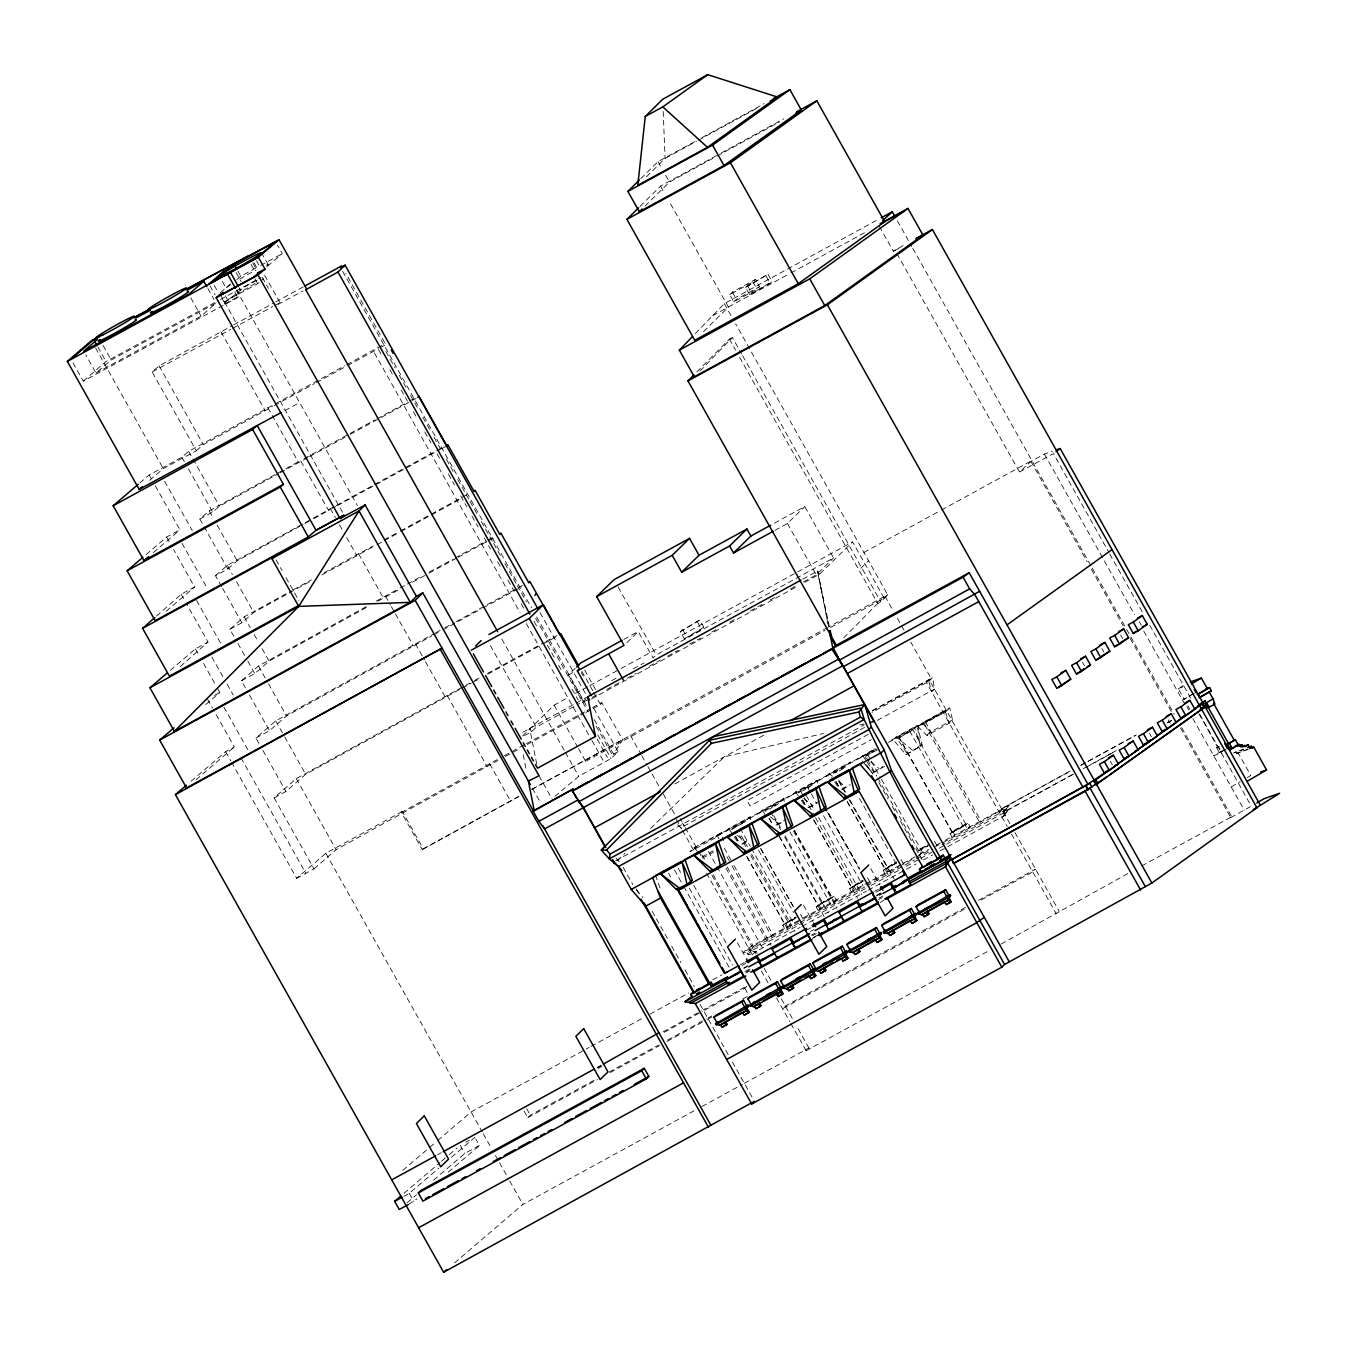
<?xml version="1.0" encoding="UTF-8"?>
<svg xmlns="http://www.w3.org/2000/svg" width="1347" height="1347" viewBox="0 0 1347 1347"><rect width="100%" height="100%" fill="white"/><g stroke="black" fill="none" stroke-linecap="round" stroke-linejoin="round"><path stroke-width="0.75" stroke-dasharray="5 3.75" d="M1003.549 812.561L1008.987 805.422L1003.549 812.561L1004.357 814.026L1002.437 817.932L1007.674 810.793L1006.849 809.328L942.142 844.721M593.168 708.505L600.493 704.498L601.739 702.528L622.651 739.789L613.592 754.135L594.078 719.382M695.271 333.635L724.282 303.647L879.338 218.837M699.969 370.997L732.398 337.474L741.608 353.874M739.638 357.342L877.756 603.473L880.753 601.823L887.622 594.717L735.58 323.785M696.854 371.94L729.4 339.107L732.398 337.474M843.727 637.788L881.746 599.432M640.802 178.646L658.01 161.657L694.631 141.654M646.408 176.844L665.081 158.424L696.416 141.317M640.078 206.344L660.569 186.105L719.399 153.996M645.061 206.108L669.442 182.047L715.24 157.043M703.555 331.598L728.424 307.032L789.106 273.912M729.737 294.623L732.347 292.08L755.499 279.418L759.556 286.658L756.947 289.201L733.795 301.863L729.737 294.623L752.889 281.961L755.499 279.418M745.514 287.399L767.992 274.266L772.05 281.506L770.114 283.392L749.572 294.639L745.514 287.399L767.992 274.266M733.795 301.863L736.405 299.32L759.556 286.658M749.572 294.639L772.05 281.506M401.355 812.409L402.298 811.483L423.211 848.745L422.268 849.671L401.355 812.409L502.482 756.728M583.302 701.417L568.434 674.948L575.236 668.314M522.518 736.034L554.105 705.138L568.367 697.325M524.522 735.58L531.526 731.741L536.207 727.178L579.665 703.403M626.86 642.62L638.225 631.507L653.076 657.993L656.208 654.928L833.574 557.911L804.765 506.556L772.437 524.252M586.012 698.773L581.433 703.252L588.69 699.278M592.326 697.291L599.567 693.368M774.862 530.381L787.439 523.512L804.765 506.556M680.302 631.608L699.8 619.957L703.858 627.18L701.602 629.403L684.36 638.832L680.302 631.608L699.8 619.957M684.36 638.832L703.858 627.18M578.553 748.679L585.676 761.375L588.908 758.209M554.897 796.397L578.772 776.226L611.016 758.58L618.088 751.677L592.427 705.946M803.401 581.887L816.248 574.849L833.574 557.911M804.765 582.291L819.481 574.243L852.584 541.881L884.154 598.119L826.738 629.52M860.784 568.316L868.546 560.722M884.154 598.119L887.622 594.717L829.651 626.439M677.76 824.701L681.531 828.674L684.31 825.964L864.572 727.38M721.47 832.648L694.126 847.6L689.9 851.742L717.244 836.773L721.47 832.648L723.322 840.747M693.335 849.721L696.113 847.01L875.516 748.881M725.932 831.284L728.727 828.557L750.111 816.854L751.054 820.828M747.316 819.599L750.111 816.854L750.582 821.03M759.405 812.982L762.2 810.254L783.584 798.552L784.526 802.526M780.789 801.28L783.584 798.552L784.055 802.711M792.878 794.663L795.673 791.935L817.04 780.25L817.999 784.223M814.262 782.977L817.04 780.25L817.528 784.409M826.351 776.36L829.146 773.633L850.513 761.931L847.734 764.675M928.841 681.313L932.73 677.49L934.464 689.142L931.686 691.853L928.841 681.313L871.997 712.395M859.824 758.058L875.079 748.511M918.166 726.875L922.392 722.75L949.736 707.798L952.531 719.938L949.096 723.272L926.955 735.395L918.166 726.875L945.51 711.923L949.736 707.798M862.349 761.038L872.502 773.01L882.706 766.46M945.106 711.334L923.84 723.053L979.656 822.512L940.795 843.761M524.118 1111.09L527.788 1117.64L530.297 1115.181L596.233 1079.115M943.489 712.9L946.268 710.189L888.397 741.843M905.959 754.69L922.207 745.194L917.459 725.326L896.092 737.011L893.297 739.739L905.959 754.69L922.207 745.194M926.955 735.395L930.373 732.044L952.531 719.938M798.518 923.267L750.397 949.601L747.08 952.834L743.241 952.413L747.013 948.726L801.6 918.873M747.08 952.834L747.905 954.299L751.222 951.066L869.32 886.461M752.283 954.77L755.061 952.043L800.034 927.443M732.01 865.801L771.578 936.317L772.976 934.953L733.391 864.437M785.318 922.762L787.473 926.601L784.88 929.127L782.725 925.288L795.488 917.189M818.791 904.443L820.946 908.299L818.353 910.825L816.198 906.986L818.791 904.443L834.046 896.109L836.201 899.948L833.608 902.473M834.046 896.109L816.198 906.986M704.548 1010.267L744.84 988.227L747.349 985.768L703.387 1009.812M852.247 886.141L854.402 889.98L851.826 892.505L849.671 888.666L862.434 880.584M885.72 867.838L887.875 871.677L885.299 874.203L883.144 870.364L895.907 862.265M918.772 855.901L921.348 853.375L919.193 849.536L927.679 844.889M952.666 831.217L954.821 835.056L952.228 837.598L950.073 833.759L952.666 831.217L967.921 822.882L970.076 826.721L967.5 829.247L965.344 825.408L967.921 822.882M979.656 822.512L1002.084 809.648L929.262 679.881L926.483 682.592L1007.219 826.469M1070.09 771.073L1001.596 808.756L1069.552 771.578M1002.084 809.648L999.306 812.359L1005.216 809.126M1004.357 814.026L1007.674 810.793L946.655 844.165M790.79 1023.383L806.129 1050.711L808.907 1048L796.7 1026.246M1001.107 944.062L1128.87 872.991M617.465 860.632L624.974 853.325M650.534 828.489L724.198 756.862L823.404 733.509M894.896 249.953L893.196 251.468L903.82 245.103M896.95 253.623L1019.511 472.039L1030.926 461.449L1044.413 454.074L1052.293 451.312M1180.494 727.986L1230.788 817.595L1231.747 816.72L1181.386 726.993M1198.914 713.691L1217.722 747.215L1219.237 746.204M156.488 616.084L181.205 594.246L194.591 586.989L173.595 549.542M180.229 666.613L208.027 642.048L186.172 603.102M95.991 373.018L201.073 316.141L216.059 303.109L111.245 359.986L95.991 373.018L85.753 354.783M149.719 480.29L163.29 468.621L196.342 450.706L152.144 371.957L159.114 365.913L231.92 325.839M139.785 483.001L149.18 474.969L181.912 457.239L188.664 451.363L344.933 365.626M196.342 450.706L203.313 444.645L272.464 406.575M221.565 586.551L215.453 575.674L227.811 568.973L199.827 519.033L209.189 510.917L300.549 460.556L328.567 510.479L335.841 506.506M199.811 519.066L212.674 512.079L219.443 506.203L278.374 473.723M215.453 575.674L227.34 565.37L403.73 468.503M227.811 568.973L237.19 560.84L302.974 524.572M233.89 636.356L229.916 629.268L244.228 616.842L291.44 590.828M229.916 629.268L241.888 622.785L253.775 612.464L310.82 581.028M245.474 687.913L241.467 680.774L258.489 666.007L367.024 606.184M241.467 680.774L254.768 673.567L269.097 661.141L368.926 606.099M258.944 743.376L255.947 738.038L275.697 720.881L433.902 633.78M255.947 738.038L269.484 730.697L286.49 715.931L431.764 635.952M296.492 878.345L313.969 868.882L274.115 797.862L296.273 778.633L463.654 686.465M274.115 797.862L285.934 791.464L305.685 774.323L460.186 689.226M313.969 868.882L336.127 849.654L498.02 760.466M220.42 292.653L230.472 283.964M236.87 279.57L240.759 276.219L258.826 266.42M222.171 298.596L224.057 301.947L258.27 281.506M224.343 303.176L244.262 287.113L257.614 279.873M73.041 362.865L83.261 381.1L237.847 297.485L239.783 295.818L236.702 290.346M224.057 301.947L257.664 283.712L263.473 278.694M264.635 275.293L279.991 302.637L277.583 304.708L303.008 290.918M83.261 381.1L106.026 361.535L218.568 300.516M146.082 554.594L166.59 537.066L179.959 529.809L155.343 485.947M153.356 552.556L179.959 529.809M166.203 611.252L194.591 586.989M170.328 670.351L195.416 648.884L208.027 642.048M205.771 704.548L219.881 692.476L216.816 687.021M191.106 781.226L225.639 751.693L234.344 746.979L213.483 709.802M196.073 779.728L234.344 746.979M402.298 811.483L325.873 853.291L296.66 878.261L231.819 762.705M402.736 1170.408L428.161 1148.688M429.744 1147.324L436.108 1141.886M437.691 1140.539L471.046 1112.016L589.144 1047.427M404.016 1193.307L439.947 1162.596M441.513 1161.249L447.76 1155.911M449.326 1154.581L457.138 1147.897M403.78 1196.372L409.269 1193.391L438.937 1168.017M451.447 1157.342L474.868 1137.306M407.047 1202.82L416.425 1194.806M433.599 1180.107L464.85 1153.402L479.465 1145.489L475.794 1138.939M408.377 1204.538L416.981 1198.897M448.214 1172.193L479.465 1145.489M454.596 1262.829L522.905 1204.42L694.513 1110.568M267.43 266.251L282.314 253.674L277.533 245.171M845.209 767.319C846.488 764.894 824.044 778.819 836.706 772.302M789.275 921.651L784.695 923.823L791.598 919.378M822.748 903.349L818.168 905.521L825.071 901.076M794.376 830.375L832.076 897.573L825.172 902.019M856.221 885.03L851.641 887.218L858.544 882.756M889.693 866.727L885.114 868.899L892.017 864.454M923.166 848.425L918.587 850.597L925.49 846.152M956.623 830.106L952.043 832.294L958.963 827.833M952.043 832.294L899.055 737.87L910.521 730.983L912.963 729.906L965.951 824.33L959.047 828.792M742.433 843.424L748.814 839.686M775.906 825.105L785.958 819.363M808.032 807.661L819.431 801.061M841.488 789.359L849.233 784.762M774.592 806.213C792.457 794.612 748.174 820.239 772.185 807.594M808.065 787.911C825.93 776.31 781.647 801.936 805.641 789.291M843.643 768.329L839.114 770.972M877.116 750.026L865.599 756.172L877.049 749.286M796.229 917.677L791.699 920.321M863.174 881.056L858.645 883.716M896.647 862.754L892.101 865.397M1194.351 693.25L1184.181 699.177L1178.221 688.553L1183.306 685.589M1193.274 693.688L1183.373 699.463L1184.181 699.177M1225.989 749.42L1219.439 752.771L1216.594 747.703L1219.607 745.952M1221.83 750.902L1213.664 755.667L1221.544 752.906M1219.439 752.771L1225.45 749.269M1243.55 749.05L1233.768 752.922L1243.618 749.471M1235.67 751.811L1236.58 753.444L1249.814 748.494M1231.192 786.917L1240.116 781.715M1247.238 777.556L1250.807 775.485L1237.977 752.636M1230.788 817.595L1251.414 806.062M925.574 847.095L927.999 845.714M280.227 472.713L307.806 457.542M304.809 523.579L312.117 519.538M313.935 518.528L328.567 510.479M293.242 589.834L311.41 579.816M324.105 572.812L373.153 545.855M321.866 574.933L375.156 545.653M376.234 601.099L398.257 589.026M378.019 601.099L399.874 589.127M422.268 849.671L519.656 796.026M895.115 250.424L898.601 248.505M233.755 324.829L273.98 302.873M275.815 301.863L303.227 286.894M701.955 137.663L764.237 103.668M698.251 140.307L759.085 107.103M721.234 152.986L783.752 118.873M717.075 156.05L779.341 122.055M346.768 364.633L385.293 343.586M274.283 405.582L314.508 383.609M316.343 382.615L345.59 366.637M347.425 365.643L378.507 348.654M380.325 347.661L385.814 344.664L345.741 273.256M304.186 458.569L375.156 419.809M376.975 418.816L407.905 401.928M409.724 400.935L415.196 397.954M309.642 456.549L348.183 435.502M350.018 434.492L379.383 418.462M381.218 417.469L410.566 401.44M412.401 400.429L416.071 398.426M405.565 467.51L434.896 451.498M436.731 450.487L442.22 447.49M337.659 505.512L439.56 449.864M441.378 448.871L446.85 445.891M712.664 315.669L728.424 307.032L668.802 200.77M790.942 272.919L866.306 231.768M384.063 539.894L398.628 531.947M400.446 530.954L429.541 515.059M431.36 514.066L460.472 498.171M462.29 497.178L469.564 493.204M376.992 544.643L382.497 541.646M384.333 540.652L398.998 532.637M400.834 531.627L461.331 498.592M400.076 588.033L405.582 585.036M407.417 584.026L422.066 576.028M429.39 572.02L453.198 559.022M455.033 558.028L486.183 541.023M488.001 540.012L493.507 537.015M412.637 582.157L427.235 574.192M429.053 573.199L456.431 558.247M458.249 557.254L494.736 537.335M435.738 632.77L443.112 628.746M444.965 627.736L454.192 622.701M456.027 621.691L485.543 605.578M487.378 604.567L516.894 588.454M518.747 587.444L522.434 585.423M433.599 634.942L440.924 630.952M442.742 629.941L481.216 608.945M483.051 607.935L521.508 586.938M465.49 685.455L472.797 681.464M474.632 680.454L480.121 677.457M487.446 673.466L544.171 642.485M546.006 641.492L556.985 635.498M462.038 688.216L471.265 683.182M473.1 682.171L480.475 678.147M487.867 674.123L541.342 644.91M543.195 643.9L557.944 635.835M623.829 639.387L638.225 631.507M568.434 674.948L575.691 670.974M575.506 693.436L587.982 686.6M589.767 685.623L619.182 669.543M621.018 668.533L852.584 541.881M611.706 680.605L617.094 677.659M633.292 668.802L644.085 662.909M522.687 732.347L587.679 696.786M802.761 579.143L817.663 570.993L819.481 574.243M606.925 689.344L619.805 682.306M627.146 678.282L636.34 673.264M649.187 666.226L660.198 660.215M667.54 656.191L678.551 650.163M689.58 644.135L700.592 638.108M711.603 632.097L718.944 628.072M729.973 622.045L737.314 618.037M750.161 610.999L763.008 603.978M770.349 599.954L777.707 595.946M790.554 588.908L796.06 585.894M591.35 699.026L797.407 586.315M863.898 552.455L939.583 511.052M941.435 510.042L1031.886 460.573M504.334 755.718L524.539 744.672M526.391 743.679L590.71 708.539M592.545 707.545L601.739 702.528M505.327 756.475L519.976 748.477M527.3 744.47L584.026 713.489M585.844 712.496L591.333 709.499M423.211 848.745L518.561 796.582M531.392 789.561L827.799 627.449M532.402 789.073L622.651 739.789M585.676 761.375L824.903 630.531M613.592 754.135L618.088 751.677M674.847 783.87L766.241 733.879M872.233 710.593L932.73 677.49M872.25 711.064L931.333 678.753L910.74 642.048M615.714 860.75L864.235 724.821M877.436 720.325L934.464 689.142M868.276 734.3L747.08 800.589L750.094 805.944L871.29 739.655M876.341 749.033L715.762 836.857L717.16 835.51L719.18 839.114M888.431 742.416L944.887 711.536M702.107 856.894L713.186 850.849M702.376 858.224L713.455 852.163M741.911 844.434L748.494 840.831M777.017 825.223L783.6 821.619M808.84 807.813L817.073 803.317M842.313 789.51L850.546 784.998M872.502 773.01L887.319 764.894M782.725 925.288L796.296 917.863M849.671 888.666L861.541 882.184M883.144 870.364L895.014 863.882M918.3 851.136L928.47 845.562M950.073 833.759L965.344 825.408M1081.119 765.045L1086.642 762.015M1088.477 761.021L1136.262 734.89M1080.58 765.551L1086.086 762.537M1087.938 761.526L1135.689 735.411M803.435 917.863L901.025 864.488M902.86 863.478L917.593 855.429M919.445 854.419L928.639 849.385M936.013 845.344L943.371 841.319M945.224 840.309L1008.987 805.422M772.976 934.953L743.241 952.413M771.578 936.317L801.061 920.203M802.829 919.226L863.696 886.023M866.66 884.306L898.853 866.794M899.847 866.155L914.158 858.325M915.96 857.349L928.942 850.327M935.609 846.606L939.061 844.704M800.371 922.274L864.808 887.016M866.66 886.006L914.529 859.824M916.364 858.814L929.262 851.759M1072.145 774.71L1004.138 811.904L1002.101 808.267M1083.173 768.682L1110.736 753.613M1112.571 752.603L1116.242 750.599M1167.714 722.447L1171.385 720.443M1073.441 774.222L1003.633 812.409L1010.25 824.212M1086.305 767.184L1106.51 756.138M1108.345 755.128L1115.703 751.121M1167.142 722.985L1172.648 719.972M871.155 885.45L898.786 870.347M906.144 866.323L919.041 859.268M920.877 858.258L931.922 852.23M939.28 848.189L944.819 845.175M801.886 926.433L866.323 891.192M868.175 890.182L916.044 863.999M923.402 859.975L932.612 854.941M939.987 850.9L1005.216 815.221M590.979 1046.417L642.654 1018.147M650.029 1014.123L688.772 992.924M712.765 979.808L721.992 974.757M740.463 964.738L744.268 962.617M874.658 891.344L878.379 889.256M742.214 965.395L745.834 963.425M807.442 929.716L811.046 927.746M876.19 892.118L879.793 890.131M744.032 967.803L747.72 965.782M810.355 931.535L814.043 929.514M876.678 895.25L882.201 892.236M743.797 968.527L747.366 966.574M876.628 895.873L881.814 893.044M879.507 895.334L883.194 893.314M744.891 971.507L750.414 968.476M811.18 935.239L814.868 933.235M879.305 897.978L882.992 895.974M746.457 971.793L750.127 969.773M812.477 935.677L816.13 933.673M878.48 899.577L882.15 897.573M745.783 973.09L749.471 971.086M813.268 937.579L816.871 935.609M812.359 938.472L815.962 936.485M880.231 902.439L883.918 900.419M437.623 1154.749L441.311 1152.729M597.765 1067.161L601.452 1065.14M597.142 1067.935L600.813 1065.932M663.094 1031.853L701.551 1010.822M598.304 1068.39L601.957 1066.386M664.239 1032.307L702.713 1011.277M609.063 1072.094L658.515 1045.053M667.674 1040.036L706.148 1018.989M707.983 1017.995L711.637 1015.992M742.786 998.952L750.111 994.945M527.788 1117.64L597.394 1079.57M610.208 1072.549L659.676 1045.491M667.001 1041.484L705.474 1020.454M707.293 1019.443L712.799 1016.446M965.58 907.373L785.318 1005.973L782.54 1008.684L966.473 908.08M978.444 900.335L1035.473 869.135L1032.694 871.863L979.353 901.025M701.888 1106.527L742.483 1084.335M744.319 1083.325L808.907 1048M1141.717 865.953L1231.747 816.72M806.129 1050.711L988.227 951.1M1019.511 472.039L1053.421 453.585L1108.733 552.169M260.628 265.443L282.314 253.674M220.403 299.505L260.998 277.499M224.595 304.052L239.783 295.818M152.144 371.957L230.674 329.375M232.509 328.382L272.683 306.594M274.502 305.601L279.991 302.637M214.577 695.338L219.881 692.476M465.742 1142.256L469.396 1140.269M284.874 410.549L299.623 402.585M961.371 826.519L965.967 824.499M894.442 863.124L896.563 862.029M860.969 881.443L863.09 880.332M827.496 899.745L832.092 897.725M794.023 918.048L796.161 916.937M1219.119 746.608L1217.722 747.215M899.055 737.87L912.963 729.906M1178.221 688.553L1185.646 685.96M1216.594 747.703L1218.648 746.996L1221.476 752.047M1236.58 753.444L1248.4 749.302M859.841 724.922L863.898 723.979M747.905 954.299L750.818 954.602M755.061 952.043L747.013 948.726M912.491 750.161L896.092 737.011L907.087 753.596M869.169 760.584L862.619 755.33L865.919 760.297M870.819 761.897L879.019 768.463M832.429 776.259L829.146 773.633L833.54 780.267M838.979 781.513L845.546 786.783M803.873 798.518L812.073 805.085M770.4 816.821L778.617 823.387M736.927 835.123L745.144 841.707M615.865 857.988L619.856 862.383M922.392 722.75L930.373 732.044M694.126 847.6L699.447 853.796M865.346 764.709L872.957 774.121M636.575 889.828L642.923 897.658M682.171 822.95L684.31 825.964L680.134 818.538M867.013 761.964L873.614 771.915M834.635 781.917L839.046 788.551M795.673 791.935L800.067 798.569M801.179 800.236L805.573 806.87M762.2 810.254L766.595 816.888M728.727 828.557L733.122 835.191M734.233 836.841L738.627 843.475M1109.76 553.987L1142.542 612.414M1149.715 625.193L1190.697 698.201M1199.908 714.634L1251.228 806.078M1187.919 705.845L1189.906 709.381M1139.309 621.708L1141.279 625.193M1186.909 706.502L1188.862 710.004M1044.413 454.074L1134.561 614.72M1143.788 631.137L1185.781 705.98M1192.819 718.54L1244.274 810.221M897.405 220.925L911.767 246.535M912.795 248.353L1091.289 566.447M1092.316 568.266L1174.281 714.314M1030.926 461.449L1087.265 561.851M1091.356 569.158L1123.112 625.749M1130.285 638.529L1171.267 711.553M1120.687 635.06L1122.64 638.545M1168.27 719.854L1170.24 723.356M879.372 226.448L893.364 251.367M1101.863 648.53L1103.833 652.032M1149.462 733.34L1151.416 736.826M1082.567 662.37L1084.537 665.856M1110.416 761.308L1112.369 764.81M766.056 276.169L770.114 283.392M752.889 281.961L756.947 289.201M747.433 285.513L751.491 292.754M732.347 292.08L736.405 299.32M658.01 161.657L661.815 168.459M665.637 175.245L669.442 182.047M660.569 186.105L664.677 193.446M724.282 303.647L731.472 316.461M884.996 596.165L893.229 610.848M897.355 618.189L904.561 631.036M1014.931 832.53L1059.062 911.161M1011.513 834.113L1056.284 913.889M742.635 355.709L880.753 601.823M729.4 339.107L735.546 350.052M925.237 721.689L981.037 821.148M909.595 730.849L965.395 830.308M787.439 523.512L816.248 574.849M898.786 736.758L954.602 836.218M934.448 841.185L936.603 845.024M867.3 753.983L870.347 759.405M871.357 761.207L880.483 777.488M881.494 779.29L923.099 853.442M867.636 759.809L876.796 776.141M877.823 777.96L918.587 850.597M878.816 782.489L888.077 798.99M892.202 806.331L896.311 813.655M900.436 820.997L911.751 841.168M915.876 848.509L922.038 859.521M866.744 764.81L869.842 770.299M900.991 859.487L903.147 863.326M859.504 798.417L898.062 867.131M838.76 780.115L845.95 792.945M850.058 800.27L894.273 879.052M838.861 781.344L844.956 792.204M849.014 799.428L889.609 871.762M836.201 781.748L839.248 787.187M847.415 801.718L885.114 868.899M835.898 781.614L839.989 788.887M847.128 801.633L890.013 878.059M870.751 868.596L879.86 884.827M867.519 877.806L869.674 881.645M828.86 813.891L859.437 868.36M828.59 813.807L859.218 868.394M827.614 812.544L859.487 869.337M807.324 786.783L810.372 792.204M811.382 794.023L816.45 803.065M823.556 815.726L863.141 886.242M806.23 795.521L814.464 810.17M818.572 817.494L861.743 894.442M800.32 790.622L803.368 796.043M804.378 797.845L814.531 815.928M815.541 817.747L856.136 890.064M802.728 800.051L805.775 805.506M813.942 820.02L851.641 887.218M802.425 799.916L805.489 805.388M813.672 819.936L857.568 898.18M697.544 622.162L701.602 629.403M682.559 629.386L686.616 636.626M794.09 830.291L836.975 906.716M793.535 831.2L836.706 908.131M789.914 831.756L830.51 904.09M773.75 815.676L780.957 828.506M785.065 835.83L828.237 912.761M770.45 811.669L780.603 829.752M784.661 836.992L824.246 907.508M769.255 818.353L772.319 823.808M779.442 836.521L818.168 905.521M768.969 818.235L772.033 823.691M779.172 836.42L824.095 916.482M803.502 905.083L812.611 921.314M618.105 587.039L656.208 654.928M800.573 914.411L802.728 918.25M760.903 848.694L793.501 906.8M760.634 848.593L793.299 906.817M758.597 850.311L793.551 912.593M740.143 828.253L750.279 846.337M751.306 848.155L793.922 924.093M741.305 835.813L747.484 846.808M751.592 854.133L794.764 931.08M739.604 835.645L745.682 846.488M750.767 855.53L790.335 926.062M735.782 836.672L738.846 842.111M746.996 856.641L784.695 923.823M735.496 836.538L738.56 841.993M746.726 856.557L789.611 932.966M724.265 848.155L732.381 862.636M726.925 856.759L731 863.983M727.161 866.912L771.056 945.139M725.966 868.158L769.137 945.089M708.387 851.422L762.873 948.524M702.023 854.84L705.087 860.312M713.253 874.86L757.166 953.104M685.253 827.664L697.561 849.603M698.588 851.422L702.696 858.729M711.923 875.18L756.021 953.76M764.136 968.224L771.275 980.953M781.277 998.784L792.625 1019.006M630.413 735.411L640.717 753.764M641.744 755.6L646.897 764.776M647.924 766.611L651.005 772.117M652.049 773.953L659.255 786.8M663.364 794.141L676.75 817.999M676.329 819.414L681.447 828.523M682.458 830.341L693.705 850.378M706.535 873.226L751.963 954.181M761.358 970.934L768.43 983.529M776.495 997.891L789.78 1021.565M584.632 670.048L595.526 689.462M737.415 942.765L745.497 957.178M581.786 671.16L592.747 690.691M593.707 692.425L600.493 704.498M581.315 672.523L583.285 676.059M693.688 885.215L726.353 943.439M540.08 612.666L586.265 694.968M678.063 868.007L682.188 875.331M689.378 888.161L732.549 965.109M342.609 271.269L531.476 607.817M536.611 616.96L587.932 708.404M744.84 988.227L747.602 993.126M385.882 351.466L395.126 367.916M399.234 375.241L406.407 388.037M410.515 395.345L418.732 409.976M422.823 417.284L430.013 430.097M434.121 437.405L442.321 452.036M446.429 459.344L453.619 472.157M457.727 479.465L469.009 499.585M470.036 501.404L477.225 514.2M481.317 521.525L492.615 541.646M493.642 543.464L500.815 556.26M504.923 563.585L516.204 583.689M517.231 585.524L526.475 601.974M535.702 618.441L588.05 711.704M596.25 726.319L612.666 755.583M674.493 869.977L682.71 884.625M683.737 886.461L728.98 967.062M534.035 621.405L538.143 628.729M547.387 645.179L554.577 657.993M558.668 665.3L561.75 670.789M572.02 689.075L578.183 700.053M597.681 734.805L611.016 758.58M378.574 349.631L382.683 356.938M389.855 369.752L393.964 377.059M401.153 389.855L407.299 400.834M413.462 411.795L417.57 419.119M424.76 431.916L430.905 442.894M437.068 453.855L441.176 461.179M448.349 473.976L454.511 484.954M460.674 495.915L466.82 506.893M471.955 516.036L478.118 526.997M484.263 537.975L490.426 548.953M497.615 561.75L501.707 569.057M507.87 580.035L514.032 591.013M521.205 603.81L525.313 611.117M597.142 739.116L607.413 757.401M668.55 873.159L670.587 876.796M374.382 352.931L520.094 612.582M526.256 623.56L590.912 738.762M591.939 740.597L603.22 760.701M554.105 705.138L577.526 746.861M501.791 639.034L564.41 750.616M565.437 752.434L578.772 776.226M652.116 911.262L667.556 938.775M671.665 946.116L680.942 962.617M685.051 969.958L694.311 986.475M636.053 888.818L638.966 894.004M623.173 867.367L632.888 884.676M700.002 1004.29L728.424 1054.937M732.431 1062.093L753.428 1099.489M490.409 645.55L536.207 727.178M531.526 731.741L529.708 728.508L537.133 766.19M261.402 252.63L268.087 264.534M256.452 260.712L259.533 266.184M254.061 262.783L258.153 270.074M262.244 277.364L268.39 288.309M252.815 262.918L256.907 270.208M539.019 775.771L551.984 798.872M251.098 264.382L255.189 271.673M254.836 278.694L257.664 283.712M532.452 788.281L540.551 802.711M237.897 271.117L240.759 276.219M236.079 272.532L241.197 281.658M238.991 287.551L240.894 290.935M236.348 289.841L357.393 505.529M234.765 292.03L237.847 297.485M222.322 281.472L226.128 288.275M489.618 763.749L510.53 801.01M225.387 295.818L227.273 299.169M447.187 695.456L487.042 766.46M220.201 294.269L343.081 513.258M415.448 643.849L424.44 659.878M425.45 661.663L445.436 697.291M214.207 285.379L218.029 292.181M385.427 596.031L390.428 604.955M391.438 606.722L394.435 612.077M395.429 613.862L413.445 645.954M209.964 285.833L215.082 294.942M358.605 553.802L383.457 598.102M207.876 288.527L214.021 299.472M330.385 508.56L335.47 517.618M339.545 524.859L342.593 530.297M346.667 537.554L356.82 555.671M267.868 407.72L298.647 462.56M220.959 331.817L265.14 410.566M190.836 297.906L201.073 316.141M276.084 559.965L282.045 570.589M286.019 577.678L298.95 600.695M159.114 365.913L203.313 444.645M188.664 451.363L219.443 506.203M181.912 457.239L184.64 462.139M188.395 468.823L212.674 512.079M209.189 510.917L213.18 518.056M217.187 525.178L237.19 560.84M227.34 565.37L232.425 574.428M236.5 581.668L253.775 612.464M103.062 345.404L111.245 359.986M526.626 1108.648L530.297 1115.181M97.843 346.954L106.026 361.535M95.586 347.981L163.29 468.621M244.228 616.842L250.205 627.483M254.179 634.572L258.153 641.66M262.126 648.732L269.097 661.141M164.603 481.233L192.301 530.583M222.575 588.353L241.888 622.785M258.489 666.007L267.481 682.053M268.491 683.838L286.49 715.931M149.18 474.969L151.234 478.64M181.98 543.262L206.983 587.831M237.88 643.445L246.821 659.39M247.814 661.158L254.768 673.567M275.697 720.881L283.695 735.125M284.705 736.91L305.685 774.323M166.59 537.066L169.587 542.42M196.578 600.442L221.43 644.708M249.464 695.035L269.484 730.697M296.273 778.633L336.127 849.654M181.205 594.246L185.179 601.318M325.873 853.291L482.243 1131.935M483.253 1133.753L491.386 1148.25M495.46 1155.507L498.508 1160.929M499.518 1162.747L508.678 1179.063M509.688 1180.864L522.905 1204.42M211.849 656.949L223.063 676.918M227.138 684.192L233.25 695.086M262.934 750.498L285.934 791.464M195.416 648.884L199.491 656.157M203.565 663.414L215.806 685.219M223.905 707.141L248.74 751.407M460.253 1145.219L464.85 1153.402M241.062 757.957L305.786 873.311M207.522 699.177L212.489 708.034M225.639 751.693L230.792 760.87M409.269 1193.391L413.849 1201.575M655.417 875.011L660.131 888.262M920.776 746.592L914.664 728.053L917.459 725.326L919.849 746.137M945.51 711.923L949.096 723.272M829.331 626.422L817.477 571.111L828.607 626.81M817.663 570.993L828.708 627.113M523.192 754.606L526.391 770.888M663.195 111.481L665.081 158.424M266.858 264.837A24.145 1.313 -29.3 0 1 266.251 266.319M226.33 287.77A24.145 1.313 -29.3 0 1 230.876 284.52M239.766 279.098A24.145 1.313 -29.3 0 1 255.879 270.141M732.515 828.607L731.707 829.398L745.615 821.451L732.515 828.607"/><path stroke-width="1.5" d="M645.247 116.482L637.788 185.347L707.461 147.311L777.505 97.035L707.714 74.674L662.707 99.24L645.247 116.482L662.825 106.884L707.714 74.674M871.61 775.805L922.897 867.199L937.714 859.1C910.724 813.723 886.898 766.914 864.151 719.483L860.447 717.143L610.124 854.049L609.299 858.881L618.425 866.559L631.255 889.424L645.769 906.127L660.586 898.011L652.622 877.739L654.036 876.358M717.597 1021.767L715.577 1023.737L716.082 1024.629L719.786 1025.286L745.935 1010.991L746.474 1008.011L748.477 1006.041L747.972 1005.148L744.908 1007.59L741.742 1001.966L743.544 1000.215L746.709 1005.839M779.829 992.453L780.368 989.473L782.371 987.503L779.829 992.453L753.68 1006.748L749.471 1005.199L781.866 986.61L782.792 988.142L786.48 988.799L812.628 974.504L815.188 969.554L814.682 968.661L811.601 971.12L808.453 965.496L810.254 963.728L813.403 969.352M812.628 974.504L813.167 971.524L815.188 969.554M846.792 951.1L814.396 969.688L814.884 970.581L818.589 971.238L844.737 956.942L845.276 953.962L847.28 951.992L846.792 951.1L843.71 953.558L840.562 947.934L842.346 946.166L845.512 951.79M850.513 949.063L848.509 951.033L849.014 951.925L852.702 952.582L878.85 938.287L879.389 935.289L881.409 933.336L880.904 932.444L877.823 934.885L874.674 929.262L876.459 927.511L879.625 933.134M885.855 930.895L885.349 930.002L883.346 931.972L883.851 932.865L887.555 933.522L913.687 919.226L914.226 916.246L916.246 914.276L915.741 913.384L912.677 915.842L909.511 910.218L911.313 908.45L914.461 914.074M919.681 911.229L917.661 913.199L918.166 914.091L921.87 914.765L948.019 900.453L948.557 897.472L950.561 895.502L950.056 894.61L946.992 897.068L943.826 891.445L945.628 889.677L948.776 895.317M745.935 1010.991L748.477 1006.041M844.737 956.942L847.28 951.992M878.85 938.287L881.409 933.336M913.687 919.226L916.246 914.276M948.019 900.453L950.561 895.502M885.754 899.409L945.459 866.744L946.739 863.174L945.847 861.575L950.746 854.739L946.975 858.443L945.847 861.575L908.77 881.864M692.459 996.022L685 1001.73L695.305 1003.582L751.66 1103.984L1001.814 967.163L945.459 866.744L950.056 859.942L949.164 858.342M860.447 717.143L858.948 711.991L864.757 704.313L871.341 727.026L884.188 749.892L891.579 770.703L939.953 856.911L937.714 859.1M417.907 397.432L418.833 395.967L446.85 445.891L447.726 444.476L474.161 491.588L475.02 490.224L499.872 534.523L500.831 533.008L528.849 582.931L529.809 581.399L559.796 634.824L560.638 633.494L578.755 665.788M167.18 673.029L149.938 687.778L174.386 731.37L298.714 606.403L359.009 510.951L365.104 504.973L416.408 596.367L410.296 602.345L174.234 731.505M534.877 595.425L535.87 593.875M880.113 223.703L907.979 208.431L922.981 235.153L824.751 305.567L694.328 376.823L679.343 350.119L692.375 336.632M864.471 704.582L712.917 736.758L601.301 850.092L609.299 858.881L864.151 719.483L860.851 708.118L709.297 740.311L711.536 743.291L858.948 711.991M605.19 846.286L601.301 850.092L606.487 850.075L711.536 743.291M836.335 645.247L687.98 380.898L693.907 374.921M773.397 98.668L789.881 89.66L801.33 110.05L724.013 165.529L639.337 211.782L627.887 191.392L639.354 180.06M904.696 210.789L884.693 221.733L798.283 283.729L694.766 340.269L626.911 219.342L638.613 207.775M639.337 211.782L642.199 208.937M497.7 631.726L305.752 289.689L337.996 272.06L345.068 265.157L538.025 609.012M271.875 558.601L359.009 510.951L410.296 602.345L298.714 606.403L271.875 558.601L274.098 556.429L142.597 628.359L169.419 676.16L299.101 605.241M185.381 788.837L186.509 787.911L159.67 740.092L415.196 600.341L422.806 592.899L530.415 784.678M752.603 1102.267L443.618 1272.258L175.413 794.646L442.018 648.143L186.509 787.911M475.508 646.072L481.115 640.6M471.298 650.18L529.287 618.475L543.296 604.769L579.328 668.988L577.358 670.924L591.215 695.624M577.358 670.924L624.015 645.398L596.67 596.637L613.996 579.698L689.546 538.362L699.009 555.25L681.683 572.189L672.22 555.318L689.546 538.362M576.583 666.984L580.658 662.993L622.028 640.364M729.619 545.973L746.945 529.034L750.868 536.039L733.543 552.977L729.619 545.973L681.683 572.189M539.793 820.39L538.817 821.35L577.745 800.067L583.504 807.644L544.592 828.927L538.817 821.35L533.193 811.315L534.17 810.355L573.081 789.073L573.317 790.234L963.088 577.173L969.2 572.728L1087.871 784.19L948.153 861.474M533.193 811.315L573.081 789.073M969.2 572.728L835.494 645.701L831.924 649.187L842.7 665.788L583.133 807.745L572.374 791.16L573.586 789.965M579.362 801.01L578.419 801.936L839.198 658.767M709.297 740.311L712.917 736.758M663.549 871.223L660.754 873.95L676.396 889.559L686.919 884.272L692.324 880.349L684.933 859.521L794.477 799.562M684.933 859.521L682.138 862.248L660.754 873.95L679.562 888.296M697.022 852.904L694.227 855.648L709.869 871.24L713.034 869.994L725.797 862.046L718.389 841.218L715.611 843.946L694.227 855.648L713.034 869.994M730.495 834.601L727.7 837.329L743.342 852.937L746.507 851.674L759.27 843.744L751.862 822.916L749.084 825.644L727.7 837.329L746.507 851.674M676.396 889.559L677.507 888.464M763.968 816.299L761.173 819.027L776.798 834.635L779.98 833.372L792.743 825.425L785.335 804.597L782.54 807.341L761.173 819.027L779.98 833.372M709.869 871.24L710.98 870.145M869.96 722.548L874.287 721.318M797.441 797.98L794.646 800.724L810.271 816.316L813.453 815.07L826.216 807.122L818.808 786.294L816.013 789.022L794.646 800.724L813.453 815.07M871.341 727.026L868.579 729.737L618.425 866.559M743.342 852.937L744.453 851.843M830.897 779.677L828.119 782.405L843.744 798.013L846.926 796.767L859.689 788.82L852.281 767.992L849.486 770.72L828.119 782.405L846.926 796.767M776.798 834.635L777.926 833.54M418.311 1192.954L420.82 1190.495L644.253 1068.289L648.85 1076.455L646.324 1078.913L422.907 1201.137L418.311 1192.954L641.744 1070.747L644.253 1068.289M810.271 816.316L811.399 815.221M884.188 749.892L881.393 752.619L631.255 889.424M843.744 798.013L844.872 796.919M891.579 770.703L874.523 781.007L860.009 764.305M735.378 939.145L727.532 946.823L751.828 990.112L759.674 982.434L752.586 969.806M692.409 997.571L690.657 994.456L693.436 991.746M658.952 1032.711L603.288 1064.147M643.815 902.658L694.143 992.318L711.199 982.03M801.179 904.561L794.646 910.959L818.925 954.232L826.772 946.554L818.69 932.141M739.52 966.473L738.611 967.365L743.51 976.171L728.256 984.505L725.797 980.145L728.39 977.619M747.636 962.432L757.553 956.606L760.499 961.859M777.96 956.875L777.051 957.768L772.134 949.029L773.06 948.136M762.469 965.361L761.56 966.254L756.644 957.498M772.134 949.029L791.076 938.27L794.023 943.523M868.731 864.993L860.885 872.671L885.164 915.943L893.027 908.265L886.949 897.456M717.075 1022.811L713.927 1017.187L715.712 1015.436L743.544 1000.215M805.641 930.71L806.55 929.817M790.167 939.162L795.084 947.918L795.993 947.025M812.847 926.753L824.583 919.95L827.529 925.204M719.786 1025.286L741.759 1012.557M750.969 1004.29L747.804 998.649L749.606 996.898L777.438 981.677L780.587 987.3L778.802 989.068L775.636 983.428L777.438 981.677M844.889 920.27L843.98 921.163L839.063 912.424L839.972 911.532M720.275 1024.798L722.093 1027.29L726.993 1024.242L725.444 1021.481M724.299 1022.609L726.117 1025.101L726.993 1024.242M715.577 1023.737L747.972 1005.148M753.024 1003.027L754.522 1001.562M829.483 928.706L828.573 929.582L823.674 920.843M839.063 912.424L858.005 901.665L859.975 905.167M749.134 1012.136L748.242 1012.995L746.423 1010.503L742.416 1012.691L744.234 1015.183L749.134 1012.136L747.585 1009.374M753.68 1006.748L755.33 1005.131M783.786 986.341L780.62 980.717L782.422 978.949L810.254 963.728M758.176 1004.071L759.338 1002.943L760.887 1005.704L759.994 1006.563L758.176 1004.071L754.168 1006.26L755.987 1008.751L760.887 1005.704M873.496 893.196L872.587 894.088L877.503 902.827L817.764 935.508M784.291 985.28L782.287 987.25L814.682 968.661M776.31 994.153L777.455 993.025L779.004 995.787L778.128 996.645L776.31 994.153L780.317 991.964L782.136 994.456L783.028 993.598L781.479 990.836M862.922 910.42L862.013 911.313L857.096 902.557M879.793 890.131L891.529 883.329L895.452 890.333M786.48 988.799L801.212 980.044M815.878 968.779L812.729 963.156L814.531 961.388L842.346 946.166M878.412 901.934L877.503 902.827L874.944 898.567L859.689 906.918M786.985 988.328L788.803 990.82L793.703 987.755L792.154 984.994M790.992 986.122L792.811 988.614L793.703 987.755M896.445 892.084L895.519 892.977L890.62 884.221M893.162 888.616L910.993 877.739M921.163 872.469L919.412 869.337L922.19 866.626M815.844 975.649L814.952 976.508L813.133 974.016L809.109 976.205L810.928 978.713L815.844 975.649L814.278 972.888M818.589 971.238L833.322 962.482M850.008 950.106L846.842 944.483L848.644 942.732L876.459 927.511M819.094 970.766L820.895 973.258L825.812 970.194L824.263 967.432M823.101 968.56L824.92 971.052L825.812 970.194M919.412 869.337L940.459 857.837L943.237 855.126L944.988 858.241M944.836 857.972L942.058 860.682L921.011 872.199L934.683 864.42M847.937 958.087L847.044 958.946L845.226 956.454L841.218 958.66L843.037 961.152L847.937 958.087L846.387 955.326M852.702 952.582L874.674 939.852M884.844 931.063L881.679 925.44L883.48 923.672L911.313 908.45M950.056 859.942L946.739 863.174L909.663 883.464M951.437 859.824L1089.79 783.348L1091.845 787.002L953.491 863.478L951.824 859.47M853.207 952.093L855.025 954.585L859.925 951.538L858.376 948.776M857.214 949.904L859.032 952.396L859.925 951.538M848.509 951.033L880.904 932.444M953.491 863.478L1085.194 791.278L1106.611 776.983M878.008 938.522L875.331 939.987L877.15 942.479L882.049 939.431L880.5 936.67M887.555 933.522L909.528 920.792M879.355 937.798L881.174 940.29L882.049 939.431M919.159 912.289L916.011 906.666L917.795 904.898L945.628 889.677M888.043 933.05L889.862 935.542L894.762 932.478L893.213 929.716M892.051 930.844L893.869 933.336L894.762 932.478M911.212 916.499L912.71 915.034L909.242 916.937M883.346 931.972L915.741 913.384M916.903 920.371L916.011 921.23L914.192 918.738L910.185 920.927L911.986 923.436L916.903 920.371L915.354 917.61M921.87 914.765L943.843 902.019M922.358 914.276L924.177 916.768L929.076 913.704L927.527 910.942M926.366 912.071L928.184 914.562L929.076 913.704M917.661 913.199L950.056 894.61M951.218 901.598L950.325 902.456L948.507 899.964L944.5 902.17L946.318 904.662L951.218 901.598L949.669 898.836M751.66 1103.984L754.421 1101.274M1001.814 967.163L1004.576 964.452L1151.87 883.026L1256.903 807.762L932.427 229.546L916.33 238.301M882.538 220.79L892.27 211.765L895.351 217.254M1206.659 704.633L1228.447 743.46L1229.154 742.921M1213.445 703.168L1234.239 740.227L1232.741 741.254M1202.82 703.353L1093.882 781.125L1095.936 784.762L1204.252 707.545L1202.82 703.353L1199.318 705.256L1205.077 700.962L1207.131 704.599L1201.356 708.909M142.597 628.359L154.939 617.448M206.849 286.709L203.784 281.237L188.799 294.269L83.716 351.146L97.439 339.41M234.075 264.315L212.304 281.978L256.284 258.119L275.63 241.77L234.075 264.315L235.978 267.716M225.555 275.613L227.508 273.946L208.953 284.015L224.579 270.511L248.724 255.627L185.987 289.639M281.186 412.552L139.162 489.365L67.35 361.417L258.338 257.226L279.031 239.732L306.645 288.948L305.752 289.689M365.104 504.973L340.101 518.528L216.194 297.721L220.201 294.269L223.518 292.467L220.302 295.246L253.91 277.011L259.718 271.993M252.63 429.474L283.409 484.314L143.961 560.588L113.182 505.748L252.63 429.474L257.226 425.517L316.006 530.263L308.278 536.948L155.158 620.698L127.14 570.774L142.917 557.288M127.14 570.774L280.277 487.025L283.409 484.314M340.101 518.528L344.108 515.076L315.956 530.314M67.35 361.417L91.478 340.656L98.887 336.649M70.987 359.211L93.751 339.663L99.274 336.666M139.162 489.365L142.176 486.772M113.182 505.748L138.219 484.348M143.961 560.588L148.658 556.58M159.67 740.092L174.032 727.818M175.413 794.646L186.391 785.25M408.377 1204.538L399.234 1209.488L394.654 1201.322L400.901 1195.984M446.648 1269.615L443.618 1272.258M216.194 297.721L258.018 275.041L265.005 269.114L258.338 257.226M808.638 934.279L806.247 935.912M1056.132 451.582L1060.19 448.551L1202.568 702.292L1198.14 705.609M1198.325 705.996L1202.214 703.909L1204.252 707.545L1110.012 774.559M1200.177 709.246L1207.131 704.599M1256.751 802.947L1263.89 798.788L1279.65 793.265L1253.282 809.732L1256.903 807.762M979.623 591.299L843.576 666.58L832.564 648.564M627.887 191.392L712.563 145.139L789.881 89.66M626.911 219.342L730.428 162.802L816.838 100.806L884.693 221.733L881.022 223.737M679.343 350.119L809.749 278.846L907.979 208.431M687.98 380.898L827.395 304.809L932.427 229.546M1007 624.89L1112.033 549.61M1056.806 676.851L1065.831 670.385L1070.73 679.141L1061.722 685.606L1056.755 688.233L1051.839 679.477L1056.806 676.851L1061.722 685.606M1076.556 662.707L1085.581 656.242L1090.481 664.997L1081.456 671.463L1076.489 674.072L1071.589 665.334L1076.556 662.707L1081.456 671.463M1095.852 648.884L1104.877 642.418L1109.793 651.157L1100.768 657.622L1095.801 660.249L1090.885 651.493L1095.852 648.884L1100.768 657.622M1114.659 635.397L1123.684 628.931L1128.601 637.687L1119.576 644.152L1114.609 646.762L1109.692 638.023L1114.659 635.397L1119.576 644.152M1133.298 622.045L1142.323 615.579L1147.223 624.335L1138.215 630.8L1133.248 633.41L1128.331 624.671L1133.298 622.045L1138.215 630.8M1056.755 688.233L1070.73 679.141M1076.489 674.072L1084.015 668.684M1095.801 660.249L1098.798 658.094M1101.812 655.938L1109.793 651.157M1114.609 646.762L1117.606 644.607M1120.62 642.452L1128.601 637.687M1133.248 633.41L1136.245 631.255M1104.388 761.661L1113.413 755.196L1118.33 763.951L1109.305 770.4L1104.338 773.026L1099.421 764.271L1104.388 761.661L1109.305 770.4M1124.139 747.501L1133.164 741.035L1138.063 749.791L1129.055 756.256L1124.088 758.883L1119.172 750.127L1124.139 747.501L1129.055 756.256M1143.435 733.677L1152.46 727.212L1157.376 735.967L1148.351 742.433L1143.384 745.043L1138.468 736.304L1143.435 733.677L1148.351 742.433M1162.259 720.19L1171.267 713.725L1176.184 722.48L1167.159 728.946L1162.192 731.573L1157.275 722.817L1162.259 720.19L1167.159 728.946M1180.881 706.838L1189.906 700.373L1194.823 709.128L1185.798 715.594L1180.831 718.22L1175.914 709.465L1180.881 706.838L1185.798 715.594M1104.338 773.026L1108.85 769.794M1124.088 758.883L1127.085 756.728M1143.384 745.043L1150.894 739.655M1162.192 731.573L1165.206 729.417M1180.831 718.22L1183.828 716.065M1109.659 769.693L1087.871 784.19M1118.128 763.631L1128.281 756.341M1138.451 749.067L1150.304 740.564M1157.09 735.715L1165.559 729.636M1175.712 722.362L1184.198 716.284M1194.351 709.01L1199.436 705.357M857.551 792.087L858.426 791.48M762.048 959.586L763.614 958.576M774.34 953.221L770.652 955.494M841.286 916.6L835.191 920.27M874.759 898.297L868.647 901.951M856.052 793.029L858.005 791.868M902.574 875.92L904.948 874.371M904.527 874.759L900.688 877.032M854.166 794.141L856.355 792.895M1191.219 684.007L1201.389 678.08L1207.35 688.704L1197.18 694.631M1209.555 687.593L1198.005 694.345L1199.773 697.493L1211.323 690.742L1209.555 687.593L1205.902 688.873M1198.948 697.78L1211.323 690.742M1204.605 703.841L1213.075 698.891L1209.118 691.853M1205.228 705.053L1207.569 707.916L1214.876 704.077L1213.075 698.891M1229.356 743.241L1235.367 739.739L1238.213 744.79L1232.202 748.309L1230.148 749.016L1227.319 743.948L1229.356 743.241L1232.202 748.309M1229.441 750.161L1239.24 744.436L1240.031 745.851L1241.867 744.79L1242.776 746.39L1244.342 745.48L1245.015 746.659L1248.097 744.857L1249.528 747.4L1251.43 746.289L1252.356 747.922L1253.754 747.114L1266.567 769.962L1246.968 781.395M734.772 975.194L737.179 973.797M832.682 920.691L835.089 919.311M902.12 883.649L904.544 882.268M939.802 861.491L943.22 859.554M854.267 794.124L682.912 887.875M900.789 877.015L880.163 888.33M1231.781 741.81L1228.599 743.443M418.631 1227.723L683.535 1082.836M916.011 238.975L922.981 235.153M305.062 285.901L341.633 265.915L340.555 267.615L345.068 265.157M770.147 101.059L777.505 97.035M796.616 111.835L816.838 100.806M795.824 113.047L801.33 110.05M881.191 217.827L892.27 211.765M149.938 687.778L298.714 606.403M488.927 634.504L543.296 604.769M596.67 596.637L672.22 555.318M699.009 555.25L746.945 529.034M750.868 536.039L770.636 525.229M733.543 552.977L773.077 531.358M535.483 764.54L537.52 768.177L595.492 736.455L587.679 696.786L800.926 580.153M835.494 645.701L830.678 637.131L831.52 636.676L830.207 630.514M579.109 786.951L588.319 781.917M593.842 778.903L603.035 773.868M610.41 769.827L617.768 765.803M621.455 763.8L632.501 757.755M636.171 755.734L645.381 750.7M650.904 747.686L660.114 742.652M665.637 739.621L674.83 734.586M680.353 731.573L689.563 726.538M695.086 723.524L704.296 718.49M707.966 716.469L719.012 710.425M722.699 708.421L730.057 704.38M737.432 700.356L744.79 696.332M752.148 692.307L759.506 688.283M766.881 684.242L776.074 679.208M781.597 676.194L790.807 671.16M794.494 669.139L805.54 663.111M809.21 661.091L816.585 657.067M823.943 653.042L833.153 648.008M572.374 791.16L831.924 649.187M1083.14 787.625L974.908 594.734L969.655 588.875L839.13 660.266L837.834 656.359M847.431 673.449L978.764 601.621M594.414 827.849L660.215 791.868M789.999 720.881L853.981 685.876M656.157 875.213L681.363 861.423M799.209 797.02L826.334 782.119M829.786 780.233L848.711 769.928M852.651 767.723L861.255 763.025M726.067 972.467L724.316 973.174L677.794 890.283L679.545 889.576M738.762 965.631L727.313 971.894M745.969 961.724L806.735 928.453M812.157 925.524L872.873 892.27M696.365 990.129L699.665 988.328M926.787 864.117L931.72 861.407M936.653 858.713L943.237 855.126M690.657 994.456L711.687 982.956L713.439 986.071M696.146 994.002L699.817 991.981M710.879 985.937L727.447 976.878M907.996 878.126L920.893 871.071M930.104 866.037L933.774 864.016M939.314 861.002L950.746 854.739M727.666 977.366L711.384 986.257L657.925 891.007M858.696 905.689L862.282 903.719M892.169 887.37L895.62 885.484M902.759 881.595L921.904 871.105M925.355 869.236L934.397 864.286M939.819 861.305L943.439 859.335M685 1001.73L741.406 970.867M748.764 966.843L809.53 933.606M815.053 930.592L875.819 897.355M883.194 893.314L946.975 858.443M725.797 980.145L741.052 971.81M774.525 953.491L759.27 961.842L761.729 966.203M826.216 925.221L841.471 916.886L843.929 921.247M689.395 1001.865L726.471 981.576M690.287 1003.448L729.215 982.165M818.673 934.616L822.276 932.646M750.734 972.164L810.456 939.549L807.998 935.188L792.743 943.54L795.185 947.901M884.71 898.887L910.858 884.625L908.417 880.264M695.305 1003.582L745.817 975.952M753.175 971.928L812.106 939.701M819.464 935.677L878.396 903.433M391.623 1179.921L435.788 1155.76M443.146 1151.736L594.094 1069.181M713.927 1017.187L741.742 1001.966M747.804 998.649L775.636 983.428M780.62 980.717L808.453 965.496M812.729 963.156L840.562 947.934M846.842 944.483L874.674 929.262M881.679 925.44L909.511 910.218M916.011 906.666L943.826 891.445M766.679 994.911L770.147 993.008M780.587 987.3L781.866 986.61M796.01 978.865L799.495 976.962M822.916 964.166L826.385 962.263M867.451 939.802L870.92 937.899M766.914 995.433L770.4 993.53M796.262 979.387L799.731 977.484M823.152 964.671L826.62 962.768M867.687 940.307L871.155 938.404M924.682 909.141L928.167 907.238M716.082 1024.629L746.474 1008.011L745.969 1007.118M749.976 1006.091L780.368 989.473L779.862 988.58M782.792 988.142L813.167 971.524L812.662 970.631M814.884 970.581L845.276 953.962L844.771 953.07M849.014 951.925L879.389 935.289L878.884 934.397M883.851 932.865L914.226 916.246L913.737 915.354M918.166 914.091L948.557 897.472L948.052 896.58M762.958 1000.956L777.455 993.025M804.832 978.057L808.453 976.07M836.942 960.495L840.562 958.508M779.004 995.787L783.028 993.598M722.295 1027.121L726.302 1024.915M744.436 1014.998L748.444 1012.809M756.189 1008.583L760.196 1006.377M778.313 996.477L782.338 994.271M789.005 990.634L793.013 988.429M811.13 978.528L815.154 976.322M821.098 973.073L825.122 970.867M843.239 960.967L847.246 958.761M855.227 954.4L859.234 952.211M877.352 942.294L881.359 940.105M890.064 935.357L894.071 933.151M912.188 923.251L916.213 921.045M924.379 916.583L928.386 914.394M946.503 904.477L950.527 902.271M425.416 1198.678L429.07 1196.675M432.741 1194.671L443.735 1188.66M447.389 1186.656L458.384 1180.646M462.038 1178.642L465.708 1176.638M476.686 1170.627L480.357 1168.624M493.17 1161.602L500.495 1157.595M504.165 1155.591L515.16 1149.58M518.814 1147.577L529.809 1141.566M533.463 1139.562L537.133 1137.558M540.787 1135.555L544.457 1133.551M548.111 1131.547L551.782 1129.561M564.595 1122.539L571.919 1118.532M575.59 1116.528L586.585 1110.517M590.239 1108.514L601.233 1102.503M604.887 1100.499L608.558 1098.495M612.212 1096.492L615.882 1094.488M619.536 1092.484L623.206 1090.481M634.201 1084.47L648.85 1076.455M984.303 917.341L976.828 922.628L726.673 1059.466M1200.514 709.532L1204.875 707.007M133.993 317.623L150.662 308.581M185.734 289.554L279.031 239.732M134.33 317.656L150.931 308.648M135.744 318.145L150.46 310.164M187.233 290.211L203.784 281.237M257.462 273.003L265.005 269.114M416.408 596.367L422.806 592.899M394.654 1201.322L401.962 1197.365M316.006 530.263L341.818 516.305M680.807 889.003L683.047 887.757M1202.568 702.292L1205.077 700.962M1137.356 618.206L1142.323 615.579M1118.717 631.558L1123.684 628.931M1099.91 645.028L1104.877 642.418M1080.597 658.868L1085.581 656.242M1142.256 626.944L1147.223 624.335M1060.864 673.012L1065.831 670.385M1087.164 666.748L1090.481 664.997M1184.939 702.999L1189.906 700.373M1166.3 716.351L1171.267 713.725M1147.492 729.838L1152.46 727.212M1128.197 743.662L1133.164 741.035M1108.446 757.805L1113.413 755.196M1134.763 751.542L1138.063 749.791M1115.013 765.685L1118.33 763.951M864.101 904.393L866.239 903.281M832.766 921.584L829.045 923.453M799.293 939.886L794.713 942.075M765.82 958.205L762.099 960.057M681.094 888.801L677.794 890.283M725.629 972.736L727.599 971.709M1232.842 740.833L1234.239 740.227M897.573 886.073L895.132 887.151M728.626 978.377L730.209 977.619M861.659 905.453L862.518 905.15M1056.233 449.932L1060.19 448.551M1190.243 681.969L1201.389 678.08M1233.33 740.446L1235.367 739.739M1231.36 747.198L1227.42 748.578L1224.642 743.493M1235.3 745.817L1239.24 744.436M1237.927 746.171L1241.867 744.79M1240.402 746.861L1244.342 745.48M1242.187 746.928L1248.097 744.857M1247.49 747.669L1251.43 746.289M1249.814 748.494L1253.754 747.114M1260.657 772.033L1266.567 769.962M662.825 106.884L707.461 147.311M606.487 850.075L610.124 854.049M613.878 861.76L621.859 870.499M1206.34 702.814L1209.421 707.259M1204.622 705.946L1260.051 804.698M1194.2 689.31L1196.187 692.863M1096.037 779.98L1098.074 783.634M827.395 304.809L1151.87 883.026M809.749 278.846L824.751 305.567M1089.925 787.843L1145.337 886.595M1086.204 785.958L1088.258 789.611M1085.935 786.16L1087.888 789.965M1085.194 791.278L1140.623 890.03M963.088 577.173L969.655 588.875M730.428 162.802L798.283 283.729M712.563 145.139L724.013 165.529M832.631 647.099L837.177 655.181M843.205 665.923L1009.29 961.876M838.912 659.037L874.018 721.588M948.237 864.033L1004.576 964.452M940.459 857.837L942.21 860.952M894.509 814.278L896.563 817.932M911.986 845.411L914.041 849.081M858.797 790.706L908.147 878.631M902.658 870.953L904.696 874.557M880.871 886.629L882.908 890.232M824.532 807.055L826.587 810.726M813.622 923.116L815.642 926.719M608.625 653.817L623.476 680.286M746.524 958.98L748.545 962.6M587.679 696.786L589.515 700.036M391.236 349.9L393.29 353.554M337.996 272.06L529.927 614.097M529.287 618.475L595.492 736.455M687.526 906.194L678.433 889.963L719.82 963.846L701.686 931.417M689.546 909.797L695.624 920.607M697.645 924.21L699.665 927.814M660.586 898.011L708.96 984.219M641.02 899.173L693.907 993.429M582.645 806.095L605.78 847.33M612.733 859.723L614.451 863.562L612.447 859.992M581.247 804.378L605.443 847.499M572.105 790.015L576.802 798.384M473.336 653.817L483.522 671.968M485.56 675.588L491.672 686.482M493.709 690.119L495.747 693.739M497.784 697.376L503.896 708.269M505.933 711.906L507.971 715.526M511.035 720.982L513.072 724.602M515.11 728.239L521.222 739.133M523.259 742.753L525.296 746.39M527.334 750.026L529.371 753.647M531.408 757.283L533.446 760.903M258.018 275.041L539.019 775.771L528.394 781.075L534.17 810.355M542.673 825.526L710.812 1125.132M415.196 600.341L533.446 811.062M230.455 272.33L238.049 285.867M440.469 649.675L708.522 1127.355M227.811 274.62L235.405 288.14M641.744 1070.747L646.324 1078.913M280.277 487.025L308.278 536.948M93.751 339.663L95.789 343.3M858.258 790.201L849.486 770.72L854.267 792.743M824.785 808.52L816.013 789.022L820.811 811.046M791.312 826.822L782.54 807.341L787.338 829.348M757.839 845.125L749.084 825.644L753.865 847.65M724.366 863.444L715.611 843.946L720.392 865.969M690.91 881.746L682.138 862.248L686.919 884.272M829.432 630.935L830.678 637.131M829.499 631.12L832.867 648.277M187.3 291.777A21.838 1.179 -29.3 0 1 168.729 303.984A21.838 1.179 -29.3 0 1 152.11 311.359M135.171 320.014A21.838 1.179 -29.3 0 1 116.6 332.221A21.838 1.179 -29.3 0 1 99.998 339.596M424.271 1115.838L416.425 1123.516L440.722 1166.788L448.568 1159.11L424.271 1115.838M583.706 1028.637L575.842 1036.314L600.139 1079.587L607.985 1071.909L583.706 1028.637M724.939 972.871L721.908 967.466L724.871 972.871M155.275 306.51A21.838 1.179 -29.3 0 0 186.223 288.393A21.838 1.179 -29.3 0 0 160.798 301.105A21.838 1.179 -29.3 0 0 155.275 306.51M103.163 334.73A21.838 1.179 -29.3 0 0 134.094 316.629A21.838 1.179 -29.3 0 0 108.669 329.341A21.838 1.179 -29.3 0 0 103.163 334.73M226.986 273.172A24.145 1.313 -29.3 0 0 261.2 253.135A24.145 1.313 -29.3 0 0 233.098 267.194A24.145 1.313 -29.3 0 0 226.986 273.172"/></g></svg>
